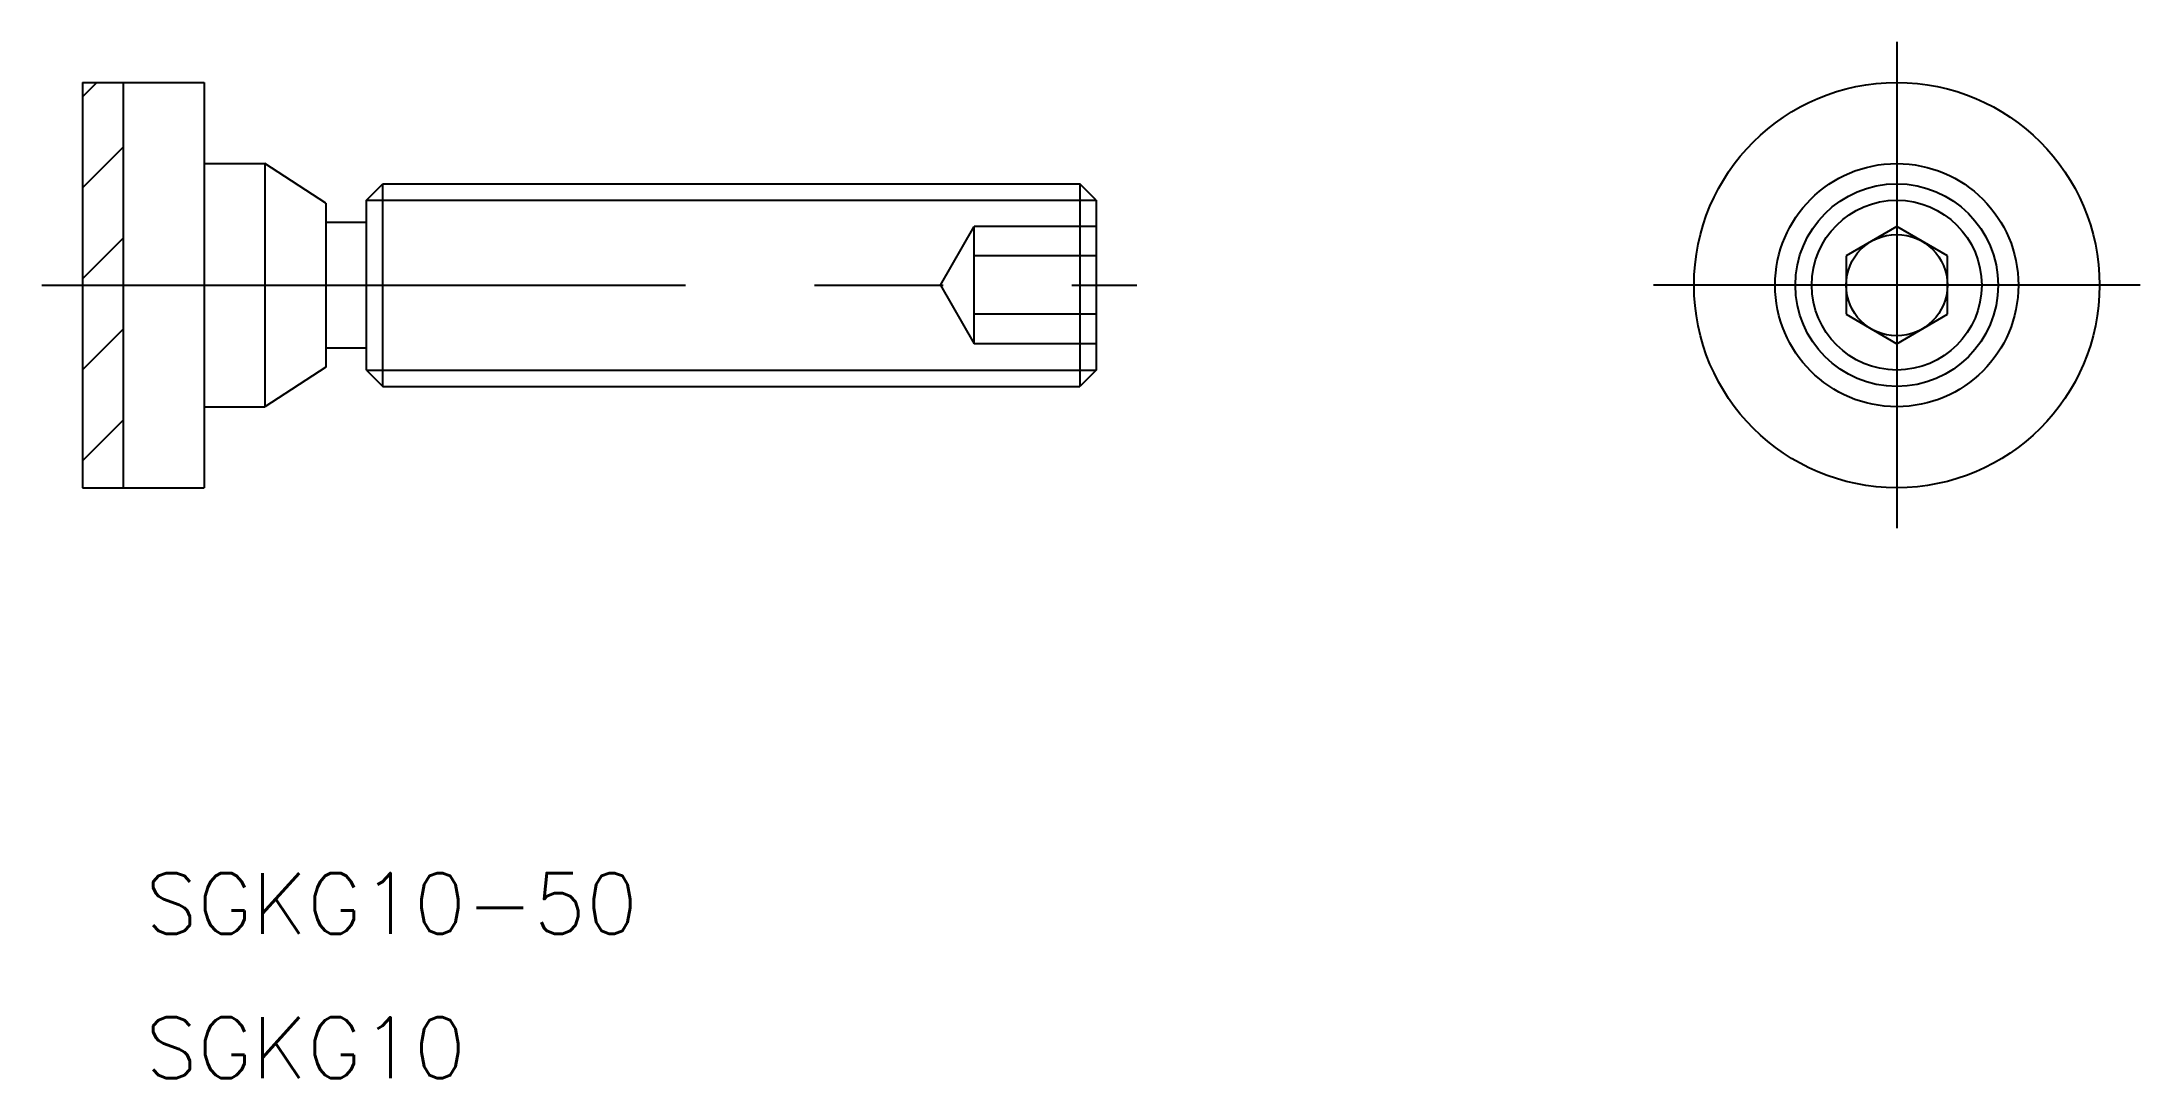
# Model space of a CAD drawing. Extents: x -91 to 12, y -39 to 12.
import ezdxf

# ---------------------------------------------------------------- set-up
doc = ezdxf.new("R2010")
doc.units = 0
doc.linetypes.add('CENTER', pattern=[50.8, 31.75, -6.35, 6.35, -6.35])
doc.linetypes.add('DASHED', pattern=[19.05, 12.7, -6.35])
doc.layers.get('0').update_dxf_attribs({"linetype": 'CONTINUOUS'})
doc.layers.add('CENTER', color=1, linetype='CENTER')
doc.styles.get("Standard").update_dxf_attribs({"font": 'txt.shx', "height": 3, "bigfont": 'bigfont.shx'})

msp = doc.modelspace()

# ---------------------------------------------------------------- linework, layer by layer
at = {"color": 7, "linetype": 'CONTINUOUS'}
for p, q in [((-89.49, 10), (-83.49, 10)), ((-89.49, 10), (-89.49, -10)), ((-87.49, 10), (-87.49, -10)), ((-83.49, 10), (-83.49, -10)), ((-83.49, 6), (-80.49, 6)), ((-80.49, 6), (-80.49, -6)), ((-77.49, 4.05), (-80.49, 6)), ((-77.49, 4.05), (-80.49, 6)), ((-75.49, 4.19), (-74.68, 5)), ((-75.49, -4.19), (-75.49, 4.19)), ((-74.68, -5), (-74.68, 5)), ((-74.68, 5), (-40.3, 5)), ((-40.3, 5), (-40.3, -5)), ((-39.49, 4.19), (-40.3, 5)), ((-39.49, 4.19), (-39.49, -4.19)), ((-77.49, 4.05), (-77.49, -4.05)), ((-77.49, 3.1), (-75.49, 3.1)), ((0, 2.89), (-2.5, 1.44)), ((2.5, 1.44), (0, 2.89)), ((-2.5, 1.44), (-2.5, -1.44)), ((2.5, -1.44), (2.5, 1.44)), ((-2.5, -1.44), (0, -2.89)), ((0, -2.89), (2.5, -1.44)), ((-77.49, -3.1), (-75.49, -3.1)), ((-77.49, -4.05), (-80.49, -6)), ((-77.49, -4.05), (-80.49, -6)), ((-75.49, -4.19), (-74.68, -5)), ((-74.68, -5), (-40.3, -5)), ((-39.49, -4.19), (-40.3, -5)), ((-83.49, -6), (-80.49, -6)), ((-89.49, -10), (-83.49, -10))]:
    msp.add_line(p, q, dxfattribs=at)
at = {"color": 3, "linetype": 'CONTINUOUS'}
for p, q in [((-89.49, 9.29), (-88.78, 10)), ((-89.49, 4.8), (-87.49, 6.8)), ((-75.49, 4.19), (-39.49, 4.19)), ((-89.49, 0.31), (-87.49, 2.31)), ((-89.49, -4.18), (-87.49, -2.18)), ((-75.49, -4.19), (-39.49, -4.19)), ((-89.49, -8.67), (-87.49, -6.67))]:
    msp.add_line(p, q, dxfattribs=at)
at = {"color": 3, "linetype": 'DASHED'}
for p, q in [((-47.17, 0), (-45.5, 2.89)), ((-45.5, -2.89), (-45.5, 2.89)), ((-39.49, 2.89), (-45.5, 2.89)), ((-39.49, 1.44), (-45.5, 1.44)), ((-47.17, 0), (-45.5, -2.89)), ((-39.49, -1.44), (-45.5, -1.44)), ((-39.49, -2.89), (-45.5, -2.89))]:
    msp.add_line(p, q, dxfattribs=at)
at = {"color": 7, "linetype": 'CONTINUOUS'}
for radius in [10, 6, 5, 2.5]:
    msp.add_circle((0, 0), radius, dxfattribs=at)
at = {"color": 3, "linetype": 'CONTINUOUS'}
msp.add_circle((0, 0), 4.19, dxfattribs=at)
at = {"layer": 'CENTER', "color": 1, "linetype": 'CENTER'}
for p, q in [((0, 12), (0, -12)), ((-91.49, 0), (-37.49, 0)), ((12, 0), (-12, 0))]:
    msp.add_line(p, q, dxfattribs=at)

# ---------------------------------------------------------------- texts
at = {"color": 7, "linetype": 'CONTINUOUS'}
for s, p in [('SGKG10-50', (-86.39, -32.01)), ('SGKG10', (-86.39, -39.13))]:
    msp.add_text(s, height=3, dxfattribs=at).set_placement(p)

doc.saveas('drawing.dxf')
